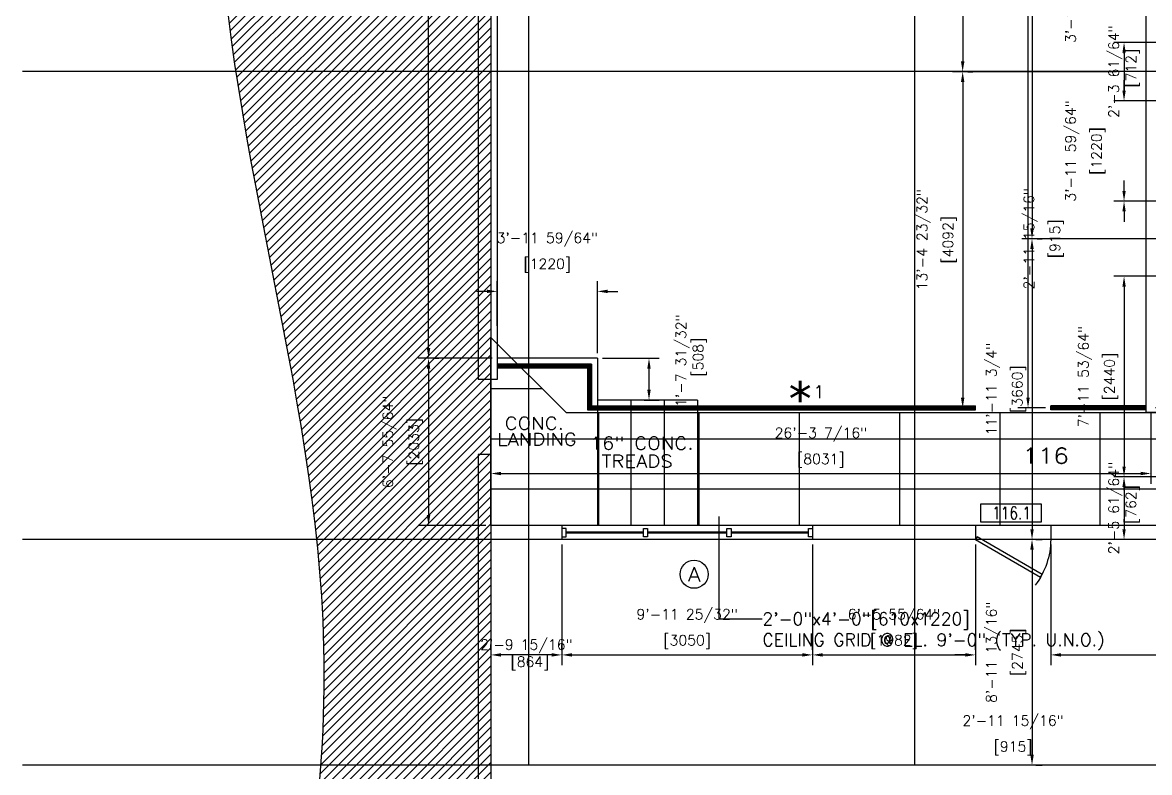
# Model space of a CAD drawing. Header units: millimetres. Extents: x -6963 to 69171, y -40930 to 8603.
# Drawn here: x -6865 to 6838, y -29956 to -20835 of the extents above; entities that cross this region are included whole.
import ezdxf
from ezdxf.enums import TextEntityAlignment as Align

# ---------------------------------------------------------------- set-up
doc = ezdxf.new("R2010")
doc.units = ezdxf.units.MM
doc.header["$LTSCALE"] = 48
doc.header["$MEASUREMENT"] = 0
doc.header["$PDMODE"] = 2
doc.linetypes.add('CENTER', pattern=[2, 1.25, -0.25, 0.25, -0.25])
doc.layers.get('0').update_dxf_attribs({"linetype": 'CONTINUOUS'})
doc.layers.get('DEFPOINTS').update_dxf_attribs({"linetype": 'CONTINUOUS'})
for name, color, linetype in [('1_Arch_Plan_Center', 134, 'CENTER'), ('1_Arch_Plan_Dim', 2, 'CONTINUOUS'), ('1_Arch_Plan_Door', 131, 'CONTINUOUS'), ('1_Arch_Plan_ExistBldg', 1, 'CONTINUOUS'), ('1_Arch_Plan_HandRail', 2, 'CONTINUOUS'), ('1_Arch_Plan_Text1', 4, 'CONTINUOUS'), ('1_Arch_Plan_Wall', 7, 'CONTINUOUS'), ('1_Arch_Plan_Wall_Annot', 4, 'CONTINUOUS'), ('1_Arch_Plan_WinSec', 2, 'CONTINUOUS'), ('1_Arch_Reflected_Ceiling_Plan_Dim', 2, 'CONTINUOUS'), ('1_Arch_Reflected_Ceiling_Plan_Outline', 3, 'CONTINUOUS'), ('1_Arch_Reflected_Ceiling_Plan_Panel', 2, 'CONTINUOUS'), ('1_Arch_Reflected_Ceiling_Plan_Wall', 131, 'CONTINUOUS'), ('2_Arch_Plan_Dim', 2, 'CONTINUOUS'), ('2_Arch_Plan_ExistBldg', 1, 'CONTINUOUS'), ('2_Arch_Plan_Wall', 7, 'CONTINUOUS'), ('2_Arch_Plan_Wall_Below', 6, 'CONTINUOUS'), ('2_Arch_Reflected_Ceiling_Plan_Wall', 131, 'CONTINUOUS'), ('GRID', 131, 'CONTINUOUS')]:
    doc.layers.add(name, color=color, linetype=linetype)
doc.styles.add('ROMANS-115', font='romans.shx')
doc.styles.add('ROMANS-80', font='romans.shx', dxfattribs={"width": 0.8})
doc.styles.add('ROMANS80', font='romans.shx', dxfattribs={"width": 0.8})
doc.dimstyles.new('116-ROMANS-115-PS', dxfattribs={"dimscale": 96, "dimtxt": 0.0625, "dimasz": 0.0625, "dimexe": 0.0625, "dimexo": 0.03125, "dimgap": 0.03125, "dimtad": 1, "dimdec": 3, "dimrnd": 0.125, "dimzin": 1, "dimdsep": 46, "dimlunit": 4, "dimtxsty": 'ROMANS-115', "dimcen": 0.125, "dimclrd": 256, "dimclre": 256, "dimclrt": 256, "dimadec": 0, "dimazin": 0, "dimtfac": 1, "dimtdec": 3, "dimtofl": 0, "dimtmove": 2, "dimatfit": 0, "dimfxl": 1, "dimfrac": 2, "dimtolj": 1, "dimtzin": 0, "dimarcsym": 0})
doc.dimstyles.new('18-ROMANS-115-PS', dxfattribs={"dimscale": 0, "dimtxt": 0.0625, "dimasz": 0.0625, "dimexe": 0.0625, "dimexo": 0.03125, "dimgap": 0.03125, "dimtad": 1, "dimdec": 3, "dimlfac": 96, "dimzin": 1, "dimdsep": 46, "dimlunit": 4, "dimtxsty": 'ROMANS-115', "dimcen": 0.125, "dimclrd": 256, "dimclre": 256, "dimclrt": 256, "dimadec": 0, "dimazin": 0, "dimtfac": 1, "dimtdec": 3, "dimtofl": 0, "dimtmove": 0, "dimatfit": 0, "dimfxl": 1, "dimfrac": 2, "dimtolj": 1, "dimtzin": 0, "dimarcsym": 0})

# ---------------------------------------------------------------- blocks, each defined once
blk = doc.blocks.new('Door - Left Hung 36 in.')
blk.add_lwpolyline([(0.75, -1.3), (0, 0), (31.18, 18), (31.93, 16.7)], close=True)
blk.add_arc((0, 0), 36, 0, 37.3101)
blk = doc.blocks.new('*D20')
at = {"layer": '1_Arch_Plan_Dim', "lineweight": -2}
for p, q in [((13359, -29928), (13359, -32706)), ((-1170, -32414), (-1170, -32706)), ((-1045, -32581), (13234, -32581))]:
    blk.add_line(p, q, dxfattribs=at)
at = {"layer": '1_Arch_Plan_Dim'}
for points in [[(-1045, -32560), (-1045, -32602), (-1170, -32581)], [(13234, -32560), (13234, -32602), (13359, -32581)]]:
    blk.add_solid(points, dxfattribs=at)
at = {"layer": 'DEFPOINTS', "color": 0}
for p in [(13359, -29866), (-1170, -32351), (13359, -32581)]:
    blk.add_point(p, dxfattribs=at)
at = {"layer": '1_Arch_Plan_Dim', "char_height": 125, "attachment_point": 5, "style": 'ROMANS-115'}
for s, insert in [('\\A1;47\'-6 63/64"', (6094, -32108)), ('\\A1;[14537]', (6094, -32423))]:
    blk.add_mtext(s, dxfattribs=dict(at, insert=insert))
blk = doc.blocks.new('*D26')
at = {"layer": '1_Arch_Plan_Dim', "lineweight": -2}
for p, q in [((-1866, -9444), (-1803, -9444)), ((-1928, -9569), (-1928, -16440)), ((-1928, -24794), (-1928, -17922)), ((-1156, -24919), (-2053, -24919))]:
    blk.add_line(p, q, dxfattribs=at)
at = {"layer": '1_Arch_Plan_Dim'}
for points in [[(-1949, -9569), (-1907, -9569), (-1928, -9444)], [(-1949, -24794), (-1907, -24794), (-1928, -24919)]]:
    blk.add_solid(points, dxfattribs=at)
at = {"layer": 'DEFPOINTS', "color": 0}
for p in [(-1928, -9444), (-1928, -24919), (-1094, -24919)]:
    blk.add_point(p, dxfattribs=at)
at = {"layer": '1_Arch_Plan_Dim', "insert": (-2005, -17181), "char_height": 125, "attachment_point": 5, "rotation": 90, "style": 'ROMANS-115'}
blk.add_mtext('\\A1;50\'-8 11/64"\\P [15484]', dxfattribs=at)
blk = doc.blocks.new('*D27')
at = {"layer": '1_Arch_Plan_Dim', "lineweight": -2}
for p, q in [((-1866, -24919), (-1803, -24919)), ((-1928, -25044), (-1928, -26826)), ((-1233, -26951), (-2053, -26951))]:
    blk.add_line(p, q, dxfattribs=at)
at = {"layer": '1_Arch_Plan_Dim'}
for points in [[(-1949, -25044), (-1907, -25044), (-1928, -24919)], [(-1949, -26826), (-1907, -26826), (-1928, -26951)]]:
    blk.add_solid(points, dxfattribs=at)
at = {"layer": 'DEFPOINTS', "color": 0}
for p in [(-1928, -24919), (-1928, -26951), (-1170, -26951)]:
    blk.add_point(p, dxfattribs=at)
at = {"layer": '1_Arch_Plan_Dim', "char_height": 125, "attachment_point": 5, "rotation": 90, "style": 'ROMANS-115'}
for s, insert in [('\\A1;6\'-7 55/64"', (-2402, -25935)), ('\\A1;[2033]', (-2086, -25935))]:
    blk.add_mtext(s, dxfattribs=dict(at, insert=insert))
blk = doc.blocks.new('*D28')
at = {"layer": '1_Arch_Plan_Dim', "lineweight": -2}
for p, q in [((6856, -25585), (6856, -26445)), ((-1170, -26137), (-1170, -26445)), ((-1045, -26320), (6731, -26320))]:
    blk.add_line(p, q, dxfattribs=at)
at = {"layer": '1_Arch_Plan_Dim'}
for points in [[(-1045, -26299), (-1045, -26341), (-1170, -26320)], [(6731, -26299), (6731, -26341), (6856, -26320)]]:
    blk.add_solid(points, dxfattribs=at)
at = {"layer": 'DEFPOINTS', "color": 0}
for p in [(6856, -25522), (-1170, -26075), (6856, -26320)]:
    blk.add_point(p, dxfattribs=at)
at = {"layer": '1_Arch_Plan_Dim', "char_height": 125, "attachment_point": 5, "style": 'ROMANS-115'}
for s, insert in [('\\A1;26\'-3 7/16"', (2843, -25847)), ('\\A1;[8031]', (2843, -26163))]:
    blk.add_mtext(s, dxfattribs=dict(at, insert=insert))
blk = doc.blocks.new('*D31')
at = {"layer": '1_Arch_Plan_Dim', "lineweight": -2}
for p, q in [((4629, -16150), (4692, -16150)), ((4567, -16275), (4567, -21308)), ((6438, -21433), (4442, -21433))]:
    blk.add_line(p, q, dxfattribs=at)
at = {"layer": '1_Arch_Plan_Dim'}
for points in [[(4546, -16275), (4588, -16275), (4567, -16150)], [(4546, -21308), (4588, -21308), (4567, -21433)]]:
    blk.add_solid(points, dxfattribs=at)
at = {"layer": 'DEFPOINTS', "color": 0}
for p in [(4567, -16150), (4567, -21433), (6501, -21433)]:
    blk.add_point(p, dxfattribs=at)
at = {"layer": '1_Arch_Plan_Dim', "char_height": 125, "attachment_point": 5, "rotation": 90, "style": 'ROMANS-115'}
for s, insert in [('\\A1;17\'-3 5/8"', (4094, -18791)), ('\\A1;[5286]', (4409, -18791))]:
    blk.add_mtext(s, dxfattribs=dict(at, insert=insert))
blk = doc.blocks.new('*D32')
at = {"layer": '1_Arch_Plan_Dim', "lineweight": -2}
for p, q in [((4629, -21433), (4692, -21433)), ((4567, -21558), (4567, -25397)), ((4592, -25522), (4692, -25522))]:
    blk.add_line(p, q, dxfattribs=at)
at = {"layer": '1_Arch_Plan_Dim'}
for points in [[(4546, -21558), (4588, -21558), (4567, -21433)], [(4546, -25397), (4588, -25397), (4567, -25522)]]:
    blk.add_solid(points, dxfattribs=at)
at = {"layer": 'DEFPOINTS', "color": 0}
for p in [(4567, -21433), (4530, -25522), (4567, -25522)]:
    blk.add_point(p, dxfattribs=at)
at = {"layer": '1_Arch_Plan_Dim', "char_height": 125, "attachment_point": 5, "rotation": 90, "style": 'ROMANS-115'}
for s, insert in [('\\A1;13\'-4 23/32"', (4094, -23477)), ('\\A1;[4092]', (4409, -23477))]:
    blk.add_mtext(s, dxfattribs=dict(at, insert=insert))
blk = doc.blocks.new('*D93')
at = {"layer": '1_Arch_Plan_Dim', "lineweight": -2}
for p, q in [((5637, -27185), (5637, -28651)), ((9447, -27654), (9447, -28651)), ((5762, -28526), (9322, -28526))]:
    blk.add_line(p, q, dxfattribs=at)
at = {"layer": '1_Arch_Plan_Dim'}
for points in [[(5762, -28505), (5762, -28547), (5637, -28526)], [(9322, -28505), (9322, -28547), (9447, -28526)]]:
    blk.add_solid(points, dxfattribs=at)
at = {"layer": 'DEFPOINTS', "color": 0}
for p in [(5637, -27122), (9447, -27591), (9447, -28526)]:
    blk.add_point(p, dxfattribs=at)
at = {"layer": '1_Arch_Plan_Dim', "char_height": 125, "attachment_point": 5, "style": 'ROMANS-115'}
for s, insert in [('\\A1;12\'-5 47/64"', (7542, -28053)), ('\\A1;[3812]', (7542, -28368))]:
    blk.add_mtext(s, dxfattribs=dict(at, insert=insert))
blk = doc.blocks.new('*D118')
at = {"layer": '1_Arch_Plan_Dim', "lineweight": -2}
for p, q in [((-307, -27185), (-307, -28651)), ((2741, -27185), (2741, -28651)), ((-182, -28526), (2616, -28526))]:
    blk.add_line(p, q, dxfattribs=at)
at = {"layer": '1_Arch_Plan_Dim'}
for points in [[(-182, -28505), (-182, -28547), (-307, -28526)], [(2616, -28505), (2616, -28547), (2741, -28526)]]:
    blk.add_solid(points, dxfattribs=at)
at = {"layer": 'DEFPOINTS', "color": 0}
for p in [(-307, -27122), (2741, -27122), (2741, -28526)]:
    blk.add_point(p, dxfattribs=at)
at = {"layer": '1_Arch_Plan_Dim', "char_height": 125, "attachment_point": 5, "style": 'ROMANS-115'}
for s, insert in [('\\A1;9\'-11 25/32"', (1217, -28053)), ('\\A1;[3050]', (1217, -28368))]:
    blk.add_mtext(s, dxfattribs=dict(at, insert=insert))
blk = doc.blocks.new('*D119')
at = {"layer": '1_Arch_Plan_Dim', "lineweight": -2}
for p, q in [((4723, -27185), (4723, -28651)), ((5637, -27185), (5637, -28651)), ((4598, -28526), (4473, -28526)), ((5762, -28526), (5887, -28526))]:
    blk.add_line(p, q, dxfattribs=at)
at = {"layer": '1_Arch_Plan_Dim'}
for points in [[(4598, -28505), (4598, -28547), (4723, -28526)], [(5762, -28505), (5762, -28547), (5637, -28526)]]:
    blk.add_solid(points, dxfattribs=at)
at = {"layer": 'DEFPOINTS', "color": 0}
for p in [(4723, -27122), (5637, -27122), (5637, -28526)]:
    blk.add_point(p, dxfattribs=at)
at = {"layer": '1_Arch_Plan_Dim', "char_height": 125, "attachment_point": 5, "style": 'ROMANS-115'}
for s, insert in [('\\A1;2\'-11 15/16"', (5180, -29346)), ('\\A1;[915]', (5180, -29661))]:
    blk.add_mtext(s, dxfattribs=dict(at, insert=insert))
blk = doc.blocks.new('*D120')
at = {"layer": '1_Arch_Plan_Dim', "lineweight": -2}
for p, q in [((2741, -28463), (2741, -28401)), ((4723, -28463), (4723, -28401)), ((2866, -28526), (4598, -28526))]:
    blk.add_line(p, q, dxfattribs=at)
at = {"layer": '1_Arch_Plan_Dim'}
for points in [[(2866, -28505), (2866, -28547), (2741, -28526)], [(4598, -28505), (4598, -28547), (4723, -28526)]]:
    blk.add_solid(points, dxfattribs=at)
at = {"layer": 'DEFPOINTS', "color": 0}
for p in [(2741, -28526), (4723, -28526), (4723, -28526)]:
    blk.add_point(p, dxfattribs=at)
at = {"layer": '1_Arch_Plan_Dim', "char_height": 125, "attachment_point": 5, "style": 'ROMANS-115'}
for s, insert in [('\\A1;6\'-5 55/64"', (3732, -28053)), ('\\A1;[1982]', (3732, -28368))]:
    blk.add_mtext(s, dxfattribs=dict(at, insert=insert))
blk = doc.blocks.new('*D121')
at = {"layer": '1_Arch_Plan_Dim', "lineweight": -2}
for p, q in [((-1170, -28463), (-1170, -28401)), ((-307, -28463), (-307, -28401)), ((-432, -28526), (-1045, -28526))]:
    blk.add_line(p, q, dxfattribs=at)
at = {"layer": '1_Arch_Plan_Dim'}
for points in [[(-1045, -28505), (-1045, -28547), (-1170, -28526)], [(-432, -28505), (-432, -28547), (-307, -28526)]]:
    blk.add_solid(points, dxfattribs=at)
at = {"layer": 'DEFPOINTS', "color": 0}
for p in [(-1170, -28526), (-1170, -28526), (-307, -28526)]:
    blk.add_point(p, dxfattribs=at)
at = {"layer": '1_Arch_Plan_Dim', "insert": (-738, -28526), "char_height": 125, "attachment_point": 5, "style": 'ROMANS-115'}
blk.add_mtext('\\A1;2\'-9 15/16"\\P [864]', dxfattribs=at)
blk = doc.blocks.new('*D122')
at = {"layer": '1_Arch_Plan_Dim', "lineweight": -2}
for p, q in [((5351, -9444), (5487, -9444)), ((5362, -9569), (5362, -17415)), ((5362, -25397), (5362, -17551)), ((5575, -25522), (5237, -25522))]:
    blk.add_line(p, q, dxfattribs=at)
at = {"layer": '1_Arch_Plan_Dim'}
for points in [[(5341, -9569), (5382, -9569), (5362, -9444)], [(5341, -25397), (5382, -25397), (5362, -25522)]]:
    blk.add_solid(points, dxfattribs=at)
at = {"layer": 'DEFPOINTS', "color": 0}
for p in [(5288, -9444), (5362, -25522), (5637, -25522)]:
    blk.add_point(p, dxfattribs=at)
at = {"layer": '1_Arch_Plan_Dim', "insert": (5362, -17483), "char_height": 125, "attachment_point": 5, "rotation": 90, "style": 'ROMANS-115'}
blk.add_mtext('\\A1;.', dxfattribs=at)
blk = doc.blocks.new('*D131')
at = {"layer": '1_Arch_Plan_Dim', "lineweight": -2}
for p, q in [((-1094, -24522), (-1094, -23980)), ((125, -24856), (125, -23980)), ((-1219, -24105), (-1344, -24105)), ((250, -24105), (375, -24105))]:
    blk.add_line(p, q, dxfattribs=at)
at = {"layer": '1_Arch_Plan_Dim'}
for points in [[(-1219, -24084), (-1219, -24126), (-1094, -24105)], [(250, -24084), (250, -24126), (125, -24105)]]:
    blk.add_solid(points, dxfattribs=at)
at = {"layer": 'DEFPOINTS', "color": 0}
for p in [(125, -24105), (-1094, -24584), (125, -24919)]:
    blk.add_point(p, dxfattribs=at)
at = {"layer": '1_Arch_Plan_Dim', "char_height": 125, "attachment_point": 5, "style": 'ROMANS-115'}
for s, insert in [('\\A1;3\'-11 59/64"', (-484, -23475)), ('\\A1;[1220]', (-484, -23791))]:
    blk.add_mtext(s, dxfattribs=dict(at, insert=insert))
blk = doc.blocks.new('*D132')
at = {"layer": '1_Arch_Plan_Dim', "lineweight": -2}
for p, q in [((188, -24919), (878, -24919)), ((753, -25302), (753, -25044)), ((693, -25427), (878, -25427))]:
    blk.add_line(p, q, dxfattribs=at)
at = {"layer": '1_Arch_Plan_Dim'}
for points in [[(732, -25044), (773, -25044), (753, -24919)], [(732, -25302), (773, -25302), (753, -25427)]]:
    blk.add_solid(points, dxfattribs=at)
at = {"layer": 'DEFPOINTS', "color": 0}
for p in [(125, -24919), (753, -24919), (630, -25427)]:
    blk.add_point(p, dxfattribs=at)
at = {"layer": '1_Arch_Plan_Dim', "insert": (1266, -24948), "char_height": 125, "attachment_point": 5, "rotation": 90, "style": 'ROMANS-115'}
blk.add_mtext('\\A1;1\'-7 31/32"\\P [508]', dxfattribs=at)
blk = doc.blocks.new('*D142')
at = {"layer": '2_Arch_Plan_Dim', "lineweight": -2}
for p, q in [((5472, -16150), (5535, -16150)), ((5410, -16275), (5410, -23340)), ((8521, -23465), (5285, -23465))]:
    blk.add_line(p, q, dxfattribs=at)
at = {"layer": '2_Arch_Plan_Dim'}
for points in [[(5389, -16275), (5431, -16275), (5410, -16150)], [(5389, -23340), (5431, -23340), (5410, -23465)]]:
    blk.add_solid(points, dxfattribs=at)
at = {"layer": 'DEFPOINTS', "color": 0}
for p in [(5410, -16150), (5410, -23465), (8583, -23465)]:
    blk.add_point(p, dxfattribs=at)
at = {"layer": '2_Arch_Plan_Dim', "char_height": 125, "attachment_point": 5, "rotation": 90, "style": 'ROMANS-115'}
for s, insert in [('\\A1;23\'-11 31/64"', (4937, -19807)), ('\\A1;[7319]', (5252, -19807))]:
    blk.add_mtext(s, dxfattribs=dict(at, insert=insert))
blk = doc.blocks.new('*D143')
at = {"layer": '2_Arch_Plan_Dim', "lineweight": -2}
for p, q in [((5472, -23465), (5535, -23465)), ((5410, -23590), (5410, -26997)), ((5347, -27122), (5285, -27122))]:
    blk.add_line(p, q, dxfattribs=at)
at = {"layer": '2_Arch_Plan_Dim'}
for points in [[(5389, -23590), (5431, -23590), (5410, -23465)], [(5389, -26997), (5431, -26997), (5410, -27122)]]:
    blk.add_solid(points, dxfattribs=at)
at = {"layer": 'DEFPOINTS', "color": 0}
for p in [(5410, -23465), (5410, -27122), (5410, -27122)]:
    blk.add_point(p, dxfattribs=at)
at = {"layer": '2_Arch_Plan_Dim', "char_height": 125, "attachment_point": 5, "rotation": 90, "style": 'ROMANS-115'}
for s, insert in [('\\A1;11\'-11 3/4"', (4937, -25294)), ('\\A1;[3660]', (5252, -25294))]:
    blk.add_mtext(s, dxfattribs=dict(at, insert=insert))
blk = doc.blocks.new('*D148')
at = {"layer": '2_Arch_Plan_Dim', "lineweight": -2}
for p, q in [((5456, -27122), (5535, -27122)), ((5410, -27247), (5410, -29741)), ((5456, -29866), (5535, -29866))]:
    blk.add_line(p, q, dxfattribs=at)
at = {"layer": '2_Arch_Plan_Dim'}
for points in [[(5389, -27247), (5431, -27247), (5410, -27122)], [(5389, -29741), (5431, -29741), (5410, -29866)]]:
    blk.add_solid(points, dxfattribs=at)
at = {"layer": 'DEFPOINTS', "color": 0}
for p in [(5394, -27122), (5394, -29866), (5410, -29866)]:
    blk.add_point(p, dxfattribs=at)
at = {"layer": '2_Arch_Plan_Dim', "char_height": 125, "attachment_point": 5, "rotation": 90, "style": 'ROMANS-115'}
for s, insert in [('\\A1;8\'-11 13/16"', (4937, -28494)), ('\\A1;[2745]', (5252, -28494))]:
    blk.add_mtext(s, dxfattribs=dict(at, insert=insert))
blk = doc.blocks.new('*D149')
at = {"layer": '2_Arch_Plan_Dim', "lineweight": -2}
for p, q in [((8583, -27185), (8583, -31933)), ((-1170, -31745), (-1170, -31683)), ((8458, -31808), (-1045, -31808))]:
    blk.add_line(p, q, dxfattribs=at)
at = {"layer": '2_Arch_Plan_Dim'}
for points in [[(-1045, -31787), (-1045, -31829), (-1170, -31808)], [(8458, -31787), (8458, -31829), (8583, -31808)]]:
    blk.add_solid(points, dxfattribs=at)
at = {"layer": 'DEFPOINTS', "color": 0}
for p in [(8583, -27122), (-1170, -31808), (-1170, -31808)]:
    blk.add_point(p, dxfattribs=at)
at = {"layer": '2_Arch_Plan_Dim', "char_height": 125, "attachment_point": 5, "style": 'ROMANS-115'}
for s, insert in [('\\A1;31\'-11 5/16"', (3707, -31335)), ('\\A1;[9759]', (3707, -31650))]:
    blk.add_mtext(s, dxfattribs=dict(at, insert=insert))
blk = doc.blocks.new('*D191')
at = {"layer": '2_Arch_Plan_Dim', "lineweight": -2}
for p, q in [((8521, -23922), (6404, -23922)), ((6529, -24047), (6529, -26235)), ((8553, -26360), (6404, -26360))]:
    blk.add_line(p, q, dxfattribs=at)
at = {"layer": '2_Arch_Plan_Dim'}
for points in [[(6509, -24047), (6550, -24047), (6529, -23922)], [(6509, -26235), (6550, -26235), (6529, -26360)]]:
    blk.add_solid(points, dxfattribs=at)
at = {"layer": 'DEFPOINTS', "color": 0}
for p in [(8583, -23922), (6529, -26360), (8615, -26360)]:
    blk.add_point(p, dxfattribs=at)
at = {"layer": '2_Arch_Plan_Dim', "char_height": 125, "attachment_point": 5, "rotation": 90, "style": 'ROMANS-115'}
for s, insert in [('\\A1;7\'-11 53/64"', (6056, -25141)), ('\\A1;[2440]', (6372, -25141))]:
    blk.add_mtext(s, dxfattribs=dict(at, insert=insert))
blk = doc.blocks.new('*D192')
at = {"layer": '2_Arch_Plan_Dim', "lineweight": -2}
for p, q in [((6467, -26360), (6404, -26360)), ((6529, -26485), (6529, -26997)), ((6467, -27122), (6404, -27122))]:
    blk.add_line(p, q, dxfattribs=at)
at = {"layer": '2_Arch_Plan_Dim'}
for points in [[(6509, -26485), (6550, -26485), (6529, -26360)], [(6509, -26997), (6550, -26997), (6529, -27122)]]:
    blk.add_solid(points, dxfattribs=at)
at = {"layer": 'DEFPOINTS', "color": 0}
for p in [(6529, -26360), (6529, -27122), (6529, -27122)]:
    blk.add_point(p, dxfattribs=at)
at = {"layer": '2_Arch_Plan_Dim', "insert": (6529, -26741), "char_height": 125, "attachment_point": 5, "rotation": 90, "style": 'ROMANS-115'}
blk.add_mtext('\\A1;2\'-5 61/64"\\P [762]', dxfattribs=at)
blk = doc.blocks.new('*D194')
at = {"layer": '2_Arch_Plan_Dim', "lineweight": -2}
for p, q in [((6529, -21663), (6529, -21538)), ((8521, -21788), (6404, -21788)), ((8521, -23008), (6404, -23008)), ((6529, -23133), (6529, -23258))]:
    blk.add_line(p, q, dxfattribs=at)
at = {"layer": '2_Arch_Plan_Dim'}
for points in [[(6509, -21663), (6550, -21663), (6529, -21788)], [(6509, -23133), (6550, -23133), (6529, -23008)]]:
    blk.add_solid(points, dxfattribs=at)
at = {"layer": 'DEFPOINTS', "color": 0}
for p in [(8583, -21788), (6529, -23008), (8583, -23008)]:
    blk.add_point(p, dxfattribs=at)
at = {"layer": '2_Arch_Plan_Dim', "char_height": 125, "attachment_point": 5, "rotation": 90, "style": 'ROMANS-115'}
for s, insert in [('\\A1;3\'-11 59/64"', (5900, -22398)), ('\\A1;[1220]', (6215, -22398))]:
    blk.add_mtext(s, dxfattribs=dict(at, insert=insert))
blk = doc.blocks.new('*D195')
at = {"layer": '2_Arch_Plan_Dim', "lineweight": -2}
for p, q in [((6529, -19733), (6529, -19608)), ((8521, -19858), (6404, -19858)), ((8521, -21077), (6404, -21077)), ((6529, -21202), (6529, -21327))]:
    blk.add_line(p, q, dxfattribs=at)
at = {"layer": '2_Arch_Plan_Dim'}
for points in [[(6509, -19733), (6550, -19733), (6529, -19858)], [(6509, -21202), (6550, -21202), (6529, -21077)]]:
    blk.add_solid(points, dxfattribs=at)
at = {"layer": 'DEFPOINTS', "color": 0}
for p in [(8583, -19858), (6529, -21077), (8583, -21077)]:
    blk.add_point(p, dxfattribs=at)
at = {"layer": '2_Arch_Plan_Dim', "char_height": 125, "attachment_point": 5, "rotation": 90, "style": 'ROMANS-115'}
for s, insert in [('\\A1;3\'-11 59/64"', (5900, -20468)), ('\\A1;[1220]', (6215, -20468))]:
    blk.add_mtext(s, dxfattribs=dict(at, insert=insert))
blk = doc.blocks.new('*D196')
at = {"layer": '2_Arch_Plan_Dim', "lineweight": -2}
for p, q in [((6529, -22883), (6529, -22758)), ((6467, -23008), (6404, -23008)), ((6467, -23922), (6404, -23922)), ((6529, -24047), (6529, -24172))]:
    blk.add_line(p, q, dxfattribs=at)
at = {"layer": '2_Arch_Plan_Dim'}
for points in [[(6509, -22883), (6550, -22883), (6529, -23008)], [(6509, -24047), (6550, -24047), (6529, -23922)]]:
    blk.add_solid(points, dxfattribs=at)
at = {"layer": 'DEFPOINTS', "color": 0}
for p in [(6529, -23008), (6529, -23922), (6529, -23922)]:
    blk.add_point(p, dxfattribs=at)
at = {"layer": '2_Arch_Plan_Dim', "char_height": 125, "attachment_point": 5, "rotation": 90, "style": 'ROMANS-115'}
for s, insert in [('\\A1;2\'-11 15/16"', (5394, -23465)), ('\\A1;[915]', (5709, -23465))]:
    blk.add_mtext(s, dxfattribs=dict(at, insert=insert))
blk = doc.blocks.new('*D197')
at = {"layer": '2_Arch_Plan_Dim', "lineweight": -2}
for p, q in [((6467, -21077), (6404, -21077)), ((6529, -21202), (6529, -21663)), ((6467, -21788), (6404, -21788))]:
    blk.add_line(p, q, dxfattribs=at)
at = {"layer": '2_Arch_Plan_Dim'}
for points in [[(6509, -21202), (6550, -21202), (6529, -21077)], [(6509, -21663), (6550, -21663), (6529, -21788)]]:
    blk.add_solid(points, dxfattribs=at)
at = {"layer": 'DEFPOINTS', "color": 0}
for p in [(6529, -21077), (6529, -21788), (6529, -21788)]:
    blk.add_point(p, dxfattribs=at)
at = {"layer": '2_Arch_Plan_Dim', "insert": (6529, -21433), "char_height": 125, "attachment_point": 5, "rotation": 90, "style": 'ROMANS-115'}
blk.add_mtext('\\A1;2\'-3 61/64"\\P [712]', dxfattribs=at)
blk = doc.blocks.new('Window')
blk.add_circle((0.4356, 0.3589), 0.0609)
at = {"style": 'ROMANS-80', "width": 1.15}
blk.add_attdef('WINDOW', text='', height=0.0625, dxfattribs=at).set_placement((0.4356, 0.3589), align=Align.MIDDLE)
blk = doc.blocks.new('DOOR2')
for p, q in [((0, 13.18), (43.28, 13.18)), ((0, 0), (0, 13.18)), ((43.28, 13.18), (43.28, 0)), ((43.28, 0), (0, 0))]:
    blk.add_line(p, q)
at = {"style": 'ROMANS80', "width": 0.8}
blk.add_attdef('DOOR', text='', height=9, dxfattribs=at).set_placement((21.91, 6.68), align=Align.MIDDLE)

msp = doc.modelspace()

# ---------------------------------------------------------------- hatches: boundary and pattern name
at = {"layer": '1_Arch_Plan_ExistBldg'}
h = msp.add_hatch(dxfattribs=at)
h.set_pattern_fill('ANSI31', color=256, scale=1219.2, style=0)
edge = h.paths.add_edge_path()
edge.add_line((-1170.1938453, 1528.86531), (-4174.826661, 1528.86531))
edge.add_spline(control_points=[(-4174.826661, 1528.86531), (-4716.479708, 426.6972012), (-6342.2783966, -2881.5154562), (-2087.3277783, -9606.9847609), (-5768.6682656, -18524.3924369), (-2017.3890873, -28560.3853636), (-4236.6408149, -35180.4432751), (-5418.0941973, -38704.73469)], knot_values=[0, 0, 0, 0, 139.1107413492, 417.5478419587, 812.9975743998, 1187.4380332282, 1613.7096192227, 1613.7096192227, 1613.7096192227, 1613.7096192227], degree=3, periodic=0)
edge.add_spline(control_points=[(-5418.0941973, -38704.73469), (-5284.2463717, -38790.5640057), (-4845.8221532, -39071.7015624), (-3669.2185839, -38622.8783452), (-2374.3734175, -39209.004327), (-1476.1295473, -38832.8502045), (-1170.1938453, -38704.73469)], knot_values=[0, 0, 0, 0, 18.170438689, 59.5180411027, 133.3076109137, 171.4209867859, 171.4209867859, 171.4209867859, 171.4209867859], degree=3, periodic=0)
edge.add_line((-1170.1938453, -38704.73469), (-1170.1938453, 1528.86531))
h.paths.add_polyline_path([(-2590.9007728, -20251.4642386), (-2590.9007728, -16531.8156672), (-2933.8007728, -16531.8156672), (-2933.8007728, -20251.4642386)], flags=24)
at = {"layer": '1_Arch_Plan_HandRail'}
h = msp.add_hatch(dxfattribs=at)
h.set_pattern_fill('ANSI31', color=256, scale=25.4, style=0)
h.paths.add_polyline_path([(-712.9938453, -24988.73469), (-1093.9938453, -24988.73469), (-1093.9938453, -25039.53469), (-712.9938453, -25039.53469)])
h.paths.add_polyline_path([(55.3561547, -24988.73469), (-712.9938453, -24988.73469), (-712.9938453, -25039.53469), (4.5561547, -25039.53469), (4.5561547, -25522.13469), (125.2061547, -25522.13469), (125.2061547, -25496.73469), (55.3561547, -25496.73469)])
h.paths.add_polyline_path([(125.2061547, -25522.13469), (4.5561547, -25522.13469), (4.5561547, -25547.53469), (125.2061547, -25547.53469)])
h.paths.add_polyline_path([(531.6061547, -25496.73469), (125.2061547, -25496.73469), (125.2061547, -25522.13469), (531.6061547, -25522.13469)])
h.paths.add_polyline_path([(531.6061547, -25522.13469), (125.2061547, -25522.13469), (125.2061547, -25547.53469), (531.6061547, -25547.53469)])
h.paths.add_polyline_path([(938.0061547, -25496.73469), (531.6061547, -25496.73469), (531.6061547, -25522.13469), (938.0061547, -25522.13469)])
h.paths.add_polyline_path([(938.0061547, -25522.13469), (531.6061547, -25522.13469), (531.6061547, -25547.53469), (938.0061547, -25547.53469)])
h.paths.add_polyline_path([(1344.4061547, -25496.73469), (938.0061547, -25496.73469), (938.0061547, -25522.13469), (1344.4061547, -25522.13469)])
h.paths.add_polyline_path([(1344.4061547, -25522.13469), (938.0061547, -25522.13469), (938.0061547, -25547.53469), (1344.4061547, -25547.53469)])
h.paths.add_polyline_path([(3986.0061547, -25496.73469), (1344.4061547, -25496.73469), (1344.4061547, -25522.13469), (3986.0061547, -25522.13469)])
h.paths.add_polyline_path([(3986.0061547, -25522.13469), (1344.4061547, -25522.13469), (1344.4061547, -25547.53469), (3986.0061547, -25547.53469)])
h.paths.add_polyline_path([(4722.6061547, -25496.73469), (3986.0061547, -25496.73469), (3986.0061547, -25522.13469), (4722.6061547, -25522.13469)])
h.paths.add_polyline_path([(4722.6061547, -25522.13469), (3986.0061547, -25522.13469), (3986.0061547, -25547.53469), (4722.6061547, -25547.53469)])
h = msp.add_hatch(dxfattribs=at)
h.set_pattern_fill('ANSI31', color=256, scale=25.4, style=0)
h.paths.add_polyline_path([(5637.0061547, -25496.73469), (5637.0061547, -25522.13469), (6799.0561547, -25522.13469), (6799.0561547, -25496.73469)])
h.paths.add_polyline_path([(6799.0561547, -25547.53469), (6799.0561547, -25522.13469), (5637.0061547, -25522.13469), (5637.0061547, -25547.53469)])
at = {"layer": '2_Arch_Plan_ExistBldg'}
h = msp.add_hatch(dxfattribs=at)
h.set_pattern_fill('ANSI31', color=256, scale=1219.2, style=0)
h.set_pattern_definition([(45, (-34368.71, -2e-11), (-107.76307, 107.76307), [])])
edge = h.paths.add_edge_path()
edge.add_spline(control_points=[(-1170.1938453, -38704.73469), (-1476.1295473, -38832.8502045), (-2374.3734175, -39209.004327), (-3669.2185839, -38622.8783452), (-4845.8221532, -39071.7015624), (-5284.2463717, -38790.5640057), (-5418.0941973, -38704.73469)], knot_values=[0, 0, 0, 0, 38.1133758721, 111.9029456832, 153.2505480968, 171.4209867859, 171.4209867859, 171.4209867859, 171.4209867859], degree=3, periodic=0)
edge.add_spline(control_points=[(-5418.0941973, -38704.73469), (-4236.6408149, -35180.4432751), (-2017.3890873, -28560.3853636), (-5768.6682656, -18524.3924369), (-2087.3277783, -9606.9847609), (-6342.2783966, -2881.5154562), (-4716.479708, 426.6972012), (-4174.826661, 1528.86531)], knot_values=[0, 0, 0, 0, 426.2715859946, 800.7120448229, 1196.161777264, 1474.5988778735, 1613.7096192227, 1613.7096192227, 1613.7096192227, 1613.7096192227], degree=3, periodic=0)
edge.add_line((-4174.826661, 1528.86531), (-1170.1938453, 1528.86531))
edge.add_line((-1170.1938453, 1528.86531), (-1170.1938453, -38704.73469))
h.paths.add_polyline_path([(-2590.9007728, -20251.4642386), (-2590.9007728, -16531.8156672), (-2933.8007728, -16531.8156672), (-2933.8007728, -20251.4642386)], flags=24)

# ---------------------------------------------------------------- linework, layer by layer
at = {"layer": '1_Arch_Plan_Center', "ltscale": 25}
for p, q in [((4722.6061547, -25522.13469), (8.7334622, -25522.13469)), ((11410.8838496, -25522.13469), (5637.0061547, -25522.13469))]:
    msp.add_line(p, q, dxfattribs=at)
at = {"layer": '1_Arch_Plan_ExistBldg'}
msp.add_line((-1170.1938453, 1528.86531), (-1170.1938453, -38704.73469), dxfattribs=at)
msp.add_spline([(-4174.826661, 1528.86531), (-5376.7673638, -1793.8361174), (-3705.8324802, -8665.9127484), (-4492.1548641, -18679.5102343), (-3214.3810683, -28104.0726078), (-5418.0941973, -38704.73469)], degree=3, dxfattribs=at)
at = {"layer": '1_Arch_Plan_HandRail'}
for p, q in [((55.3561547, -24988.73469), (-1093.9938453, -24988.73469)), ((-1093.9938453, -24988.73469), (-1093.9938453, -25039.53469)), ((4.5561547, -25039.53469), (-1093.9938453, -25039.53469)), ((4.5561547, -25039.53469), (4.5561547, -25547.53469)), ((55.3561547, -24988.73469), (55.3561547, -25496.73469)), ((4.5561547, -25547.53469), (4722.6061547, -25547.53469)), ((55.3561547, -25496.73469), (4722.6061547, -25496.73469)), ((4722.6061547, -25547.53469), (4722.6061547, -25496.73469)), ((5637.0061547, -25547.53469), (5637.0061547, -25496.73469)), ((6799.0561547, -25496.73469), (5637.0061547, -25496.73469)), ((6799.0561547, -25547.53469), (5637.0061547, -25547.53469)), ((6799.0561547, -25547.53469), (6799.0561547, -25496.73469))]:
    msp.add_line(p, q, dxfattribs=at)
at = {"layer": '1_Arch_Plan_Wall'}
for p, q in [((-1322.5938453, -9418.53469), (-1322.5938453, -25176.1228524)), ((-1093.9938453, -9418.53469), (-1093.9938453, -25176.1228524)), ((6799.0561547, -25579.28469), (6799.0561547, -9504.25969)), ((-1170.1938453, -9688.40969), (-1170.1938453, -24664.88469)), ((125.2061547, -24918.88469), (-1093.9938453, -24918.88469)), ((125.2061547, -24918.88469), (125.2061547, -26950.88469)), ((-1093.9938453, -25176.1228524), (-1322.5938453, -25176.1228524)), ((1344.4061547, -25426.88469), (125.2061547, -25426.88469)), ((531.6061547, -25426.88469), (531.6061547, -26950.88469)), ((938.0061547, -25426.88469), (938.0061547, -26950.88469)), ((1344.4061547, -25426.88469), (1344.4061547, -26950.88469)), ((11434.5561547, -25579.28469), (6799.0561547, -25579.28469)), ((-1322.5938453, -26090.5228524), (-1322.5938453, -38768.117283)), ((-1170.1938453, -26090.5228524), (-1322.5938453, -26090.5228524)), ((-1170.1938453, -26090.5228524), (-1170.1938453, -26950.88469)), ((4722.6061547, -26950.88469), (-1170.1938453, -26950.88469)), ((-1170.1938453, -26957.23469), (-1170.1938453, -27122.33469)), ((-306.5938453, -26950.88469), (-306.5938453, -27122.33469)), ((-306.5938453, -26957.23469), (-306.5938453, -27122.33469)), ((2741.4061547, -26950.88469), (2741.4061547, -27122.33469)), ((4722.6061547, -26950.88469), (4722.6061547, -27122.33469)), ((8783.4311547, -26950.88469), (5637.0061547, -26950.88469)), ((5637.0061547, -26950.88469), (5637.0061547, -27122.33469)), ((13225.2561547, -27122.33469), (-1170.1938453, -27122.33469))]:
    msp.add_line(p, q, dxfattribs=at)
at = {"layer": '1_Arch_Plan_WinSec'}
for p, q in [((684.0061547, -27035.02219), (-255.7938453, -27035.02219)), ((684.0061547, -27044.54719), (-255.7938453, -27044.54719)), ((1700.0061547, -27035.02219), (734.8061547, -27035.02219)), ((1700.0061547, -27044.54719), (734.8061547, -27044.54719)), ((2690.6061547, -27035.02219), (1750.8061547, -27035.02219)), ((2690.6061547, -27044.54719), (1750.8061547, -27044.54719))]:
    msp.add_line(p, q, dxfattribs=at)
for points in [[(-306.5938453, -27090.58469), (-255.7938453, -27090.58469), (-255.7938453, -26988.98469), (-306.5938453, -26988.98469)], [(734.8061547, -27090.58469), (684.0061547, -27090.58469), (684.0061547, -26988.98469), (734.8061547, -26988.98469)], [(734.8061547, -27090.58469), (684.0061547, -27090.58469), (684.0061547, -26988.98469), (734.8061547, -26988.98469)], [(1750.8061547, -27090.58469), (1700.0061547, -27090.58469), (1700.0061547, -26988.98469), (1750.8061547, -26988.98469)], [(2741.4061547, -27090.58469), (2690.6061547, -27090.58469), (2690.6061547, -26988.98469), (2741.4061547, -26988.98469)]]:
    msp.add_lwpolyline(points, close=True, dxfattribs=at)
at = {"layer": '1_Arch_Reflected_Ceiling_Plan_Outline'}
for p, q in [((-1170.1938453, -26950.88469), (-1170.1938453, -24664.88469)), ((-1170.1938453, -24664.88469), (-255.7938453, -25579.28469)), ((-255.7938453, -25579.28469), (11434.5561547, -25579.28469)), ((8783.4311547, -26950.88469), (-1170.1938453, -26950.88469))]:
    msp.add_line(p, q, dxfattribs=at)
at = {"layer": '1_Arch_Reflected_Ceiling_Plan_Panel'}
for p, q in [((-543.1313453, -25291.94719), (-1170.1938453, -25291.94719)), ((140.2173073, -25579.28469), (140.2173073, -26950.88469)), ((1359.4173073, -25579.28469), (1359.4173073, -26950.88469)), ((1359.4173073, -25579.28469), (5017.0173073, -25579.28469)), ((2578.6173073, -25579.28469), (2578.6173073, -26950.88469)), ((3797.8173073, -25579.28469), (3797.8173073, -26950.88469)), ((5017.0173073, -25579.28469), (5017.0173073, -26950.88469)), ((6236.2173073, -25579.28469), (6236.2173073, -26950.88469)), ((15279.4811547, -25901.54719), (-1170.1938453, -25901.54719)), ((15582.6936547, -26511.14719), (-1170.1938453, -26511.14719))]:
    msp.add_line(p, q, dxfattribs=at)
at = {"layer": '1_Arch_Reflected_Ceiling_Plan_Wall'}
for p, q in [((-1170.1938453, 309.66531), (-1170.1938453, -27122.33469)), ((6799.0561547, -25579.28469), (6799.0561547, -9504.25969)), ((11434.5561547, -25579.28469), (6799.0561547, -25579.28469)), ((8783.4311547, -26950.88469), (-1170.1938453, -26950.88469)), ((13358.6061547, -27122.33469), (-1170.1938453, -27122.33469))]:
    msp.add_line(p, q, dxfattribs=at)
at = {"layer": '2_Arch_Plan_ExistBldg'}
msp.add_line((-1170.1938453, 1528.86531), (-1170.1938453, -38704.73469), dxfattribs=at)
msp.add_spline([(-4174.826661, 1528.86531), (-5376.7673638, -1793.8361174), (-3705.8324802, -8665.9127484), (-4492.1548641, -18679.5102343), (-3214.3810683, -28104.0726078), (-5418.0941973, -38704.73469)], degree=3, dxfattribs=at)
at = {"layer": '2_Arch_Plan_Wall'}
for p, q in [((-1170.1938453, 309.66531), (-1170.1938453, -26957.23469)), ((-1170.1938453, -26957.23469), (-1170.1938453, -27122.33469))]:
    msp.add_line(p, q, dxfattribs=at)
at = {"layer": '2_Arch_Plan_Wall_Below'}
msp.add_line((8380.2061547, -27122.33469), (-1170.1938453, -27122.33469), dxfattribs=at)
at = {"layer": '2_Arch_Reflected_Ceiling_Plan_Wall'}
msp.add_line((8583.4061547, -27122.33469), (-1170.1938453, -27122.33469), dxfattribs=at)
at = {"layer": 'GRID'}
for p, q in [((-712.9938453, 6418.7732987), (-712.9938453, -29865.53469)), ((3986.0061547, -29865.53469), (3986.0061547, 6418.7732987)), ((69170.9627619, -21432.73469), (-6864.8649685, -21432.73469)), ((69170.9627619, -27122.33469), (-6864.8649685, -27122.33469)), ((8177.0061547, -27122.33469), (-1170.1938453, -27122.33469)), ((69170.9627619, -29865.53469), (-6864.8649685, -29865.53469))]:
    msp.add_line(p, q, dxfattribs=at)

# ---------------------------------------------------------------- block references
at = {"layer": '1_Arch_Plan_Door', "xscale": -25.4, "yscale": 25.4, "zscale": 25.4, "rotation": 180}
msp.add_blockref('Door - Left Hung 36 in.', (4722.6061547, -27122.33469), dxfattribs=at)
at = {"layer": '1_Arch_Plan_Text1'}
for name, p, xscale, yscale, zscale, values in [('DOOR2', (4788.9711015, -26913.6463048), 16.96516799653435, 16.96516799653435, 16.96516799653435, {'DOOR': '116.1'}), ('Window', (80.1940599, -28551.7884436), 2804.159999427447, 2804.159999427447, 2804.159999427447, {'WINDOW': 'A'})]:
    msp.add_blockref(name, p, dxfattribs=dict(at, xscale=xscale, yscale=yscale, zscale=zscale)).add_auto_attribs(values)

# ---------------------------------------------------------------- texts
at = {"layer": '1_Arch_Plan_Text1', "style": 'ROMANS-115', "width": 1.15}
for s, height, p in [('1', 152.4, (2745.1850111, -25403.1669988)), ('CONC.', 152.39999997, (-1002.9411421, -25785.2338415)), ('LANDING', 152.39999997, (-1094.1204833, -25979.8313145)), ('16" CONC. ', 152.39999997, (32.0364352, -26027.5595437)), ('116', 190.49999996, (5294.1830939, -26199.5123851)), ('TREADS', 152.39999997, (175.3442145, -26246.3896145))]:
    msp.add_text(s, height=height, dxfattribs=at).set_placement(p)
at = {"layer": '1_Arch_Plan_Wall_Annot', "style": 'ROMANS-115', "width": 1.15}
msp.add_text('*', height=457.1999999, dxfattribs=at).set_placement((2410.2785968, -25649.4164934))
at = {"layer": '1_Arch_Reflected_Ceiling_Plan_Dim', "insert": (2131.7859341, -28012.2634672), "char_height": 152.400000213, "attachment_point": 1, "style": 'ROMANS-115'}
msp.add_mtext('\\A1;2\'-0"x4\'-0"[610x1220]\\PCEILING GRID @ EL. 9\'-0" (TYP. U.N.O.)', dxfattribs=at)

# ---------------------------------------------------------------- dimensions: what is measured, and where the dimension line sits
at = {"layer": '1_Arch_Plan_Dim'}
for base, p1, p2, picture, middle in [((-1928.3076196181, -24918.8846899756), (-1928.3076196181, -9443.9346899757), (-1093.9938452815, -24918.8846899756), '*D26', (-2004.5076196181, -17181.4096899757)), ((752.5739984, -24918.88469), (630.3299818, -25426.88469), (125.2061547, -24918.88469), '*D132', (1265.5342592, -24948.1563412))]:
    dim = msp.add_linear_dim(base=base, p1=p1, p2=p2, angle=90, dimstyle='116-ROMANS-115-PS', override={"dimscale": 2000, "dimdec": 6, "dimlfac": 0.0393, "dimrnd": 0, "dimpost": '\\X', "dimtdec": 6}, dxfattribs=at)
    dim.commit()
    dim.dimension.update_dxf_attribs({"geometry": picture, "text_midpoint": middle, "dimtype": 160})
dim = msp.add_linear_dim(base=(5361.5609463, -25522.13469), p1=(5288.4596297, -9443.93469), p2=(5637.0061547, -25522.13469), angle=90, text='.', dimstyle='116-ROMANS-115-PS', override={"dimscale": 2000, "dimdec": 6, "dimlfac": 0.0393, "dimrnd": 0, "dimpost": '\\X', "dimtdec": 6}, dxfattribs=at)
dim.commit()
dim.dimension.update_dxf_attribs({"geometry": '*D122', "text_midpoint": (5361.5609463, -17483.03469), "dimtype": 160})
for base, p1, p2, picture, middle in [((4566.9925539, -21432.73469), (4566.9925539, -16149.53469), (6500.6061547, -21432.73469), '*D31', (4251.5163635, -18791.13469)), ((4566.9925539, -25522.13469), (4566.9925539, -21432.73469), (4529.6636954, -25522.13469), '*D32', (4251.5163635, -23477.43469)), ((-1928.3076196, -26950.88469), (-1928.3076196, -24918.88469), (-1170.1938453, -26950.88469), '*D27', (-2243.7838101, -25934.88469))]:
    dim = msp.add_linear_dim(base=base, p1=p1, p2=p2, angle=90, dimstyle='116-ROMANS-115-PS', override={"dimscale": 2000, "dimdec": 6, "dimlfac": 0.0393, "dimrnd": 0, "dimpost": '\\X', "dimtdec": 6}, dxfattribs=at)
    dim.commit()
    dim.dimension.update_dxf_attribs({"geometry": picture, "text_midpoint": middle})
for base, p1, p2, picture, middle in [((125.2061547, -24104.7786045), (-1093.9938453, -24584.351229), (125.2061547, -24918.88469), '*D131', (-484.3938453, -23633.052414)), ((6856.2061547, -26320.2974425), (-1170.1938453, -26074.5641358), (6856.2061547, -25522.13469), '*D28', (2843.0061547, -26004.8212521)), ((2741.4061547, -28525.8302765), (-306.5938453, -27122.33469), (2741.4061547, -27122.33469), '*D118', (1217.4061547, -28210.354086)), ((5637.0061547, -28525.8302765), (4722.6061547, -27122.33469), (5637.0061547, -27122.33469), '*D119', (5179.8061547, -29503.5088479)), ((9447.0061547, -28525.8302765), (5637.0061547, -27122.33469), (9447.0061547, -27591.1373187), '*D93', (7542.0061547, -28210.354086)), ((4722.6061547, -28525.8302765), (2741.4061547, -28525.8302765), (4722.6061547, -28525.8302765), '*D120', (3732.0061547, -28210.354086)), ((13358.6061547186, -32580.9710651973), (-1170.1938452815, -32351.0527447576), (13358.6061547186, -29865.5346899756), '*D20', (6094.2061547186, -32265.4948747211))]:
    dim = msp.add_linear_dim(base=base, p1=p1, p2=p2, dimstyle='116-ROMANS-115-PS', override={"dimscale": 2000, "dimdec": 6, "dimlfac": 0.0393, "dimrnd": 0, "dimpost": '\\X', "dimtdec": 6}, dxfattribs=at)
    dim.commit()
    dim.dimension.update_dxf_attribs({"geometry": picture, "text_midpoint": middle})
dim = msp.add_linear_dim(base=(-1170.1938453, -28525.8302765), p1=(-306.5938453, -28525.8302765), p2=(-1170.1938453, -28525.8302765), dimstyle='116-ROMANS-115-PS', override={"dimscale": 2000, "dimdec": 6, "dimlfac": 0.0393, "dimrnd": 0, "dimpost": '\\X', "dimtdec": 6}, dxfattribs=at)
dim.commit()
dim.dimension.update_dxf_attribs({"geometry": '*D121', "text_midpoint": (-738.3938453, -28525.8302765), "dimtype": 160})
at = {"layer": '2_Arch_Plan_Dim'}
for base, p1, p2, picture, middle in [((5409.9888421, -23464.73469), (5409.9888421, -16149.53469), (8583.4061547, -23464.73469), '*D142', (5094.5126517, -19807.13469)), ((6529.3674209, -21077.13469), (8583.4061547, -19857.93469), (8583.4061547, -21077.13469), '*D195', (6057.6412304, -20467.53469)), ((6529.3674209, -23007.53469), (8583.4061547, -21788.33469), (8583.4061547, -23007.53469), '*D194', (6057.6412304, -22397.93469)), ((6529.3674209, -23921.93469), (6529.3674209, -23007.53469), (6529.3674209, -23921.93469), '*D196', (5551.6888495, -23464.73469)), ((5409.9888421, -27122.33469), (5409.9888421, -23464.73469), (5409.9888421, -27122.33469), '*D143', (5094.5126517, -25293.53469)), ((6529.3674209, -26360.33469), (8583.4061547, -23921.93469), (8615.1561547, -26360.33469), '*D191', (6213.8912304, -25141.13469)), ((5409.9888421, -29865.53469), (5393.7084255, -27122.33469), (5393.7084255, -29865.53469), '*D148', (5094.5126517, -28493.93469))]:
    dim = msp.add_linear_dim(base=base, p1=p1, p2=p2, angle=90, dimstyle='116-ROMANS-115-PS', override={"dimscale": 2000, "dimdec": 6, "dimlfac": 0.0393, "dimrnd": 0, "dimpost": '\\X', "dimtdec": 6}, dxfattribs=at)
    dim.commit()
    dim.dimension.update_dxf_attribs({"geometry": picture, "text_midpoint": middle})
for base, p1, p2, picture, middle in [((6529.3674209, -21788.33469), (6529.3674209, -21077.13469), (6529.3674209, -21788.33469), '*D197', (6529.3674209, -21432.73469)), ((6529.3674209, -27122.3346879), (6529.3674209, -26360.33469), (6529.3674209, -27122.3346879), '*D192', (6529.3674209, -26741.3346889))]:
    dim = msp.add_linear_dim(base=base, p1=p1, p2=p2, angle=90, dimstyle='116-ROMANS-115-PS', override={"dimscale": 2000, "dimdec": 6, "dimlfac": 0.0393, "dimrnd": 0, "dimpost": '\\X', "dimtdec": 6}, dxfattribs=at)
    dim.commit()
    dim.dimension.update_dxf_attribs({"geometry": picture, "text_midpoint": middle, "dimtype": 160})
dim = msp.add_linear_dim(base=(-1170.1938453, -31807.7619919), p1=(8583.4061547, -27122.33469), p2=(-1170.1938453, -31807.7619919), dimstyle='116-ROMANS-115-PS', override={"dimscale": 2000, "dimdec": 6, "dimlfac": 0.0393, "dimrnd": 0, "dimpost": '\\X', "dimtdec": 6}, dxfattribs=at)
dim.commit()
dim.dimension.update_dxf_attribs({"geometry": '*D149', "text_midpoint": (3706.6061547, -31492.2858014)})

# ---------------------------------------------------------------- leaders
at = {"layer": '1_Arch_Reflected_Ceiling_Plan_Dim', "annotation_type": 0, "has_hookline": 1, "hookline_direction": 0, "text_width": 4775.2000067}
msp.add_leader([(1600.0737966, -26842.2560604), (1600.0737966, -28088.4634673), (2128.7859341, -28088.4634673)], dimstyle='18-ROMANS-115-PS', override={"dimscale": 96, "dimtad": 0, "dimlfac": 0.010417}, dxfattribs=at)

doc.saveas('drawing.dxf')
